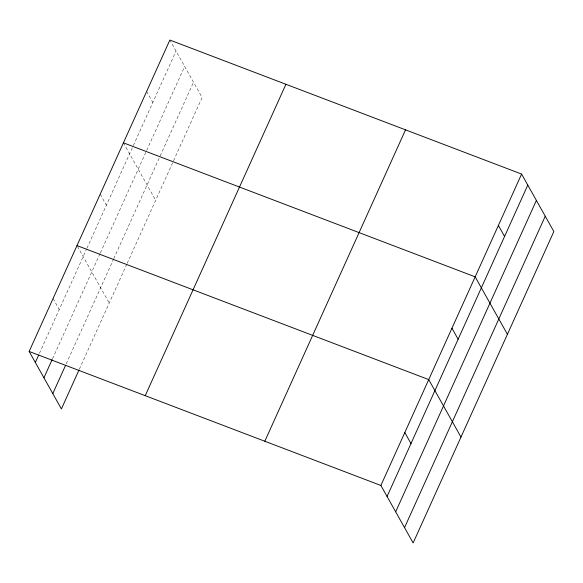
<?xml version="1.0" encoding="UTF-8"?>
<svg xmlns="http://www.w3.org/2000/svg" width="583" height="583" viewBox="0 0 583 583"><rect width="100%" height="100%" fill="white"/><g stroke="black" fill="none" stroke-linecap="round" stroke-linejoin="round"><path stroke-width="0.44" stroke-dasharray="2.92 2.19" d="M39.44 353.371L86.546 249.138M86.918 248.307L132.982 146.377M133.354 145.546L176.044 51.071M52.528 358.778L100.014 253.692M100.393 252.862L184.643 66.404M66.251 363.821L113.372 259.544M113.751 258.714L159.808 156.783M160.179 155.953L193.512 82.196M79.339 369.221L126.846 264.099M127.218 263.276L202.112 97.529L170.302 40.839M146.646 91.436L152.826 102.455M123.428 142.82L155.676 200.29M100.21 194.197L106.39 205.216M77.437 246.369L109.247 303.051M53.068 298.518L59.255 309.537"/><path stroke-width="0.87" d="M29.15 351.454L169.864 40.052L521.596 174.069L553.85 231.546L413.136 542.948L380.888 485.471L29.15 351.454L61.404 408.931L78.967 370.052M35.33 362.473L38.697 355.025M43.936 377.799L52.157 359.602M52.798 393.598L65.507 365.475M145.225 395.682L285.932 84.28M264.813 441.251L405.528 129.849M380.888 485.471L521.596 174.069M387.068 496.49L527.783 185.088M395.668 511.816L536.382 200.421M404.536 527.615L545.243 216.213M123.428 142.82L475.167 276.838L507.414 334.307M76.992 245.581L428.731 379.599L460.978 437.068M498.378 225.453L504.565 236.465M451.949 328.214L458.129 339.233M404.806 432.535L410.986 443.554"/></g></svg>
